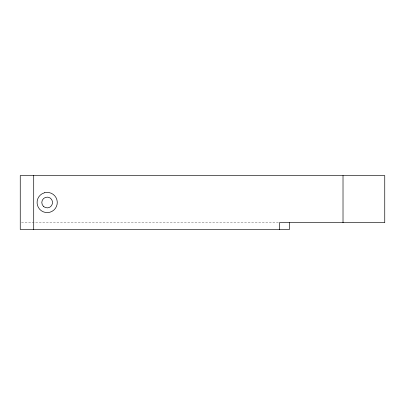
<?xml version="1.0" encoding="UTF-8"?>
<svg xmlns="http://www.w3.org/2000/svg" width="405" height="405" viewBox="0 0 405 405"><rect width="100%" height="100%" fill="white"/><g stroke="black" fill="none" stroke-linecap="round" stroke-linejoin="round"><path stroke-width="0.3" stroke-dasharray="2.02 1.52" d="M21.516 222.694L278.438 222.694"/><path stroke-width="0.61" d="M343.015 175.573L343.015 222.694M289.504 222.694L289.504 229.427L20.25 229.427L20.25 175.573L384.75 175.573L384.75 222.694L279.404 222.694L279.404 229.427M33.711 175.573L33.711 229.427M44.56 192.745L42.125 193.757A10.095 10.095 0 0 0 41.386 210.772A10.095 10.095 0 0 0 57.12 204.252A10.095 10.095 0 0 0 44.56 192.745M43.502 206.439A5.386 5.386 0 0 0 52.422 203.715A5.386 5.386 0 0 0 45.603 197.351A5.386 5.386 0 0 0 43.502 206.439"/></g></svg>
